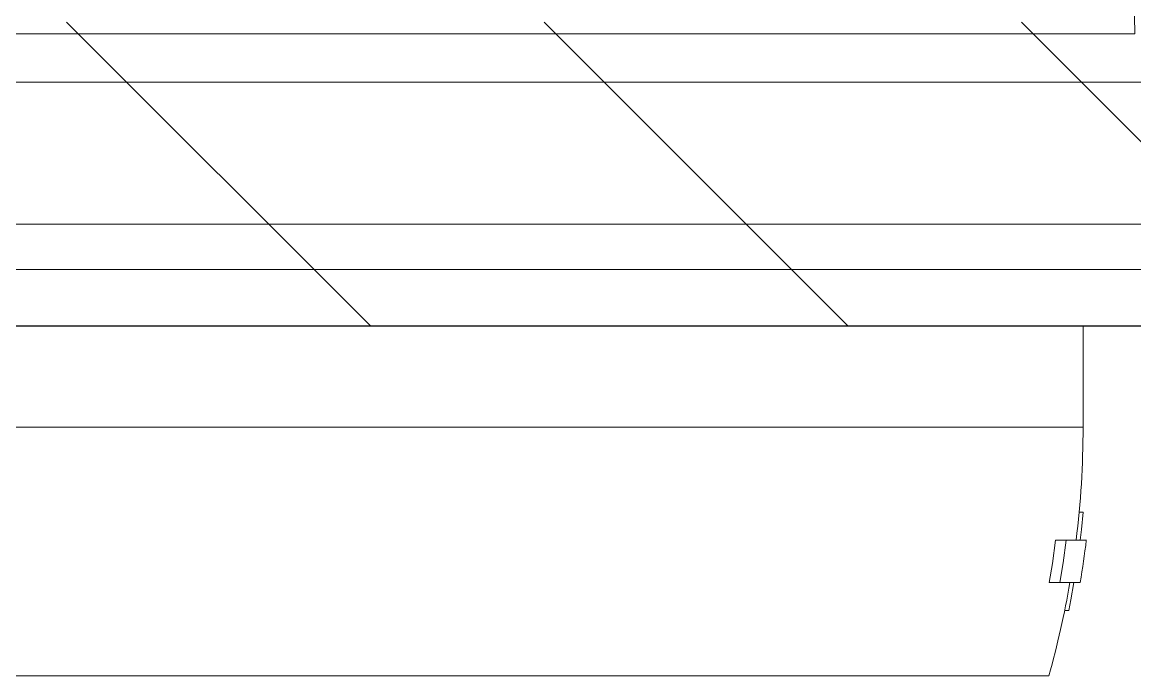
# Model space of a CAD drawing. Header units: millimetres. Extents: x 1573 to 2177, y 1587 to 1932.
# Drawn here: x 1903.74558 to 1903.79502, y 1896.48375 to 1896.5128 of the extents above; entities that cross this region are included whole.
import ezdxf

# ---------------------------------------------------------------- set-up
doc = ezdxf.new("R2010")
doc.units = ezdxf.units.MM
doc.header["$LTSCALE"] = 0.03
doc.layers.add('-HIDRO', color=8, linetype='Continuous')
doc.layers.add('TigreCad', color=2, linetype='Continuous', lineweight=13)

# ---------------------------------------------------------------- blocks, each defined once
blk = doc.blocks.new('27952097s')
at = {"layer": 'TigreCad', "linetype": 'Continuous'}
for p, q in [((18.73, 38.652), (18.508, 51.337)), ((-15.153, 38.652), (-13.919, 38.652)), ((-13.919, 38.652), (-12.533, 38.652)), ((-12.533, 38.652), (-11.009, 38.652)), ((-11.009, 38.652), (-9.365, 38.652)), ((-9.365, 38.652), (-7.618, 38.652)), ((-7.618, 38.652), (-5.788, 38.652)), ((-5.788, 38.652), (-3.894, 38.652)), ((-3.894, 38.652), (-1.958, 38.652)), ((-1.958, 38.652), (0, 38.652)), ((0, 38.652), (1.958, 38.652)), ((1.958, 38.652), (3.894, 38.652)), ((3.894, 38.652), (5.788, 38.652)), ((5.788, 38.652), (7.618, 38.652)), ((7.618, 38.652), (9.365, 38.652)), ((9.365, 38.652), (11.009, 38.652)), ((11.009, 38.652), (12.533, 38.652)), ((12.533, 38.652), (13.919, 38.652)), ((13.919, 38.652), (15.153, 38.652)), ((15.153, 38.652), (16.221, 38.652)), ((16.221, 38.652), (17.111, 38.652)), ((17.111, 38.652), (17.813, 38.652)), ((17.813, 38.652), (18.321, 38.652)), ((18.321, 38.652), (18.627, 38.652)), ((18.627, 38.652), (18.73, 38.652)), ((-13.681, 37.225), (-15.067, 37.225)), ((-12.155, 37.225), (-13.681, 37.225)), ((-10.504, 37.225), (-12.155, 37.225)), ((-8.745, 37.225), (-10.504, 37.225)), ((-6.897, 37.225), (-8.745, 37.225)), ((-4.977, 37.225), (-6.897, 37.225)), ((-3.007, 37.225), (-4.977, 37.225)), ((-1.006, 37.225), (-3.007, 37.225)), ((1.006, 37.225), (-1.006, 37.225)), ((3.007, 37.225), (1.006, 37.225)), ((4.977, 37.225), (3.007, 37.225)), ((6.897, 37.225), (4.977, 37.225)), ((8.745, 37.225), (6.897, 37.225)), ((10.504, 37.225), (8.745, 37.225)), ((12.155, 37.225), (10.504, 37.225)), ((13.681, 37.225), (12.155, 37.225)), ((15.067, 37.225), (13.681, 37.225)), ((16.298, 37.225), (15.067, 37.225)), ((17.362, 37.225), (16.298, 37.225)), ((18.248, 37.225), (17.362, 37.225)), ((18.947, 37.225), (18.248, 37.225)), ((-16.036, 33.018), (-13.749, 33.018)), ((-13.749, 33.018), (-11.373, 33.018)), ((-11.373, 33.018), (-8.923, 33.018)), ((-8.923, 33.018), (-6.415, 33.018)), ((-6.415, 33.018), (-3.866, 33.018)), ((-3.866, 33.018), (-1.291, 33.018)), ((-1.291, 33.018), (1.291, 33.018)), ((1.291, 33.018), (3.866, 33.018)), ((3.866, 33.018), (6.415, 33.018)), ((6.415, 33.018), (8.923, 33.018)), ((8.923, 33.018), (11.373, 33.018)), ((11.373, 33.018), (13.749, 33.018)), ((13.749, 33.018), (16.036, 33.018)), ((16.036, 33.018), (18.219, 33.018)), ((18.219, 33.018), (20.284, 33.018)), ((-12.617, 31.67), (-14.968, 31.67)), ((-10.189, 31.67), (-12.617, 31.67)), ((-7.697, 31.67), (-10.189, 31.67)), ((-5.158, 31.67), (-7.697, 31.67)), ((-2.587, 31.67), (-5.158, 31.67)), ((0, 31.67), (-2.587, 31.67)), ((2.587, 31.67), (0, 31.67)), ((5.158, 31.67), (2.587, 31.67)), ((7.697, 31.67), (5.158, 31.67)), ((10.189, 31.67), (7.697, 31.67)), ((12.617, 31.67), (10.189, 31.67)), ((14.968, 31.67), (12.617, 31.67)), ((17.227, 31.67), (14.968, 31.67)), ((19.38, 31.67), (17.227, 31.67)), ((-12.629, 30), (-14.982, 30)), ((-10.198, 30), (-12.629, 30)), ((-7.704, 30), (-10.198, 30)), ((-5.162, 30), (-7.704, 30)), ((-2.589, 30), (-5.162, 30)), ((0, 30), (-2.589, 30)), ((2.589, 30), (0, 30)), ((5.162, 30), (2.589, 30)), ((7.704, 30), (5.162, 30)), ((10.198, 30), (7.704, 30)), ((12.629, 30), (10.198, 30)), ((14.982, 30), (12.629, 30)), ((17.242, 30), (14.982, 30)), ((17.2, 27), (17.2, 30)), ((19.397, 30), (17.242, 30)), ((-14.564, 27), (-13.448, 27)), ((-13.448, 27), (-12.162, 27)), ((-12.162, 27), (-10.724, 27)), ((-10.724, 27), (-9.151, 27)), ((-9.151, 27), (-7.463, 27)), ((-7.463, 27), (-5.681, 27)), ((-5.681, 27), (-3.827, 27)), ((-3.827, 27), (-1.926, 27)), ((-1.926, 27), (0, 27)), ((0, 27), (1.926, 27)), ((1.926, 27), (3.827, 27)), ((3.827, 27), (5.681, 27)), ((5.681, 27), (7.463, 27)), ((7.463, 27), (9.151, 27)), ((9.151, 27), (10.724, 27)), ((10.724, 27), (12.162, 27)), ((12.162, 27), (13.448, 27)), ((13.448, 27), (14.564, 27)), ((14.564, 27), (15.497, 27)), ((15.497, 27), (16.235, 27)), ((16.235, 27), (16.769, 27)), ((16.769, 27), (17.092, 27)), ((17.092, 27), (17.2, 27)), ((17.083, 24.481), (17.204, 24.481)), ((17.204, 24.481), (17.151, 23.968)), ((17.151, 23.968), (17.114, 23.65)), ((16.289, 22.961), (16.387, 23.65)), ((16.387, 23.65), (16.7, 23.65)), ((16.7, 23.65), (16.606, 22.975)), ((17.146, 23.65), (16.7, 23.65)), ((17.296, 23.65), (17.146, 23.65)), ((16.196, 22.4), (16.289, 22.961)), ((16.606, 22.975), (16.511, 22.4)), ((16.196, 22.4), (16.511, 22.4)), ((16.511, 22.4), (16.962, 22.4)), ((16.93, 22.4), (16.835, 21.878)), ((16.962, 22.4), (17.113, 22.4)), ((16.835, 21.878), (16.774, 21.569)), ((16.654, 21.569), (16.774, 21.569)), ((-14.583, 19.633), (-13.705, 19.633)), ((-13.705, 19.633), (-12.655, 19.633)), ((-12.655, 19.633), (-11.445, 19.633)), ((-11.445, 19.633), (-10.092, 19.633)), ((-10.092, 19.633), (-8.611, 19.633)), ((-8.611, 19.633), (-7.023, 19.633)), ((-7.023, 19.633), (-5.346, 19.633)), ((-5.346, 19.633), (-3.602, 19.633)), ((-3.602, 19.633), (-1.812, 19.633)), ((-1.812, 19.633), (0, 19.633)), ((0, 19.633), (1.812, 19.633)), ((1.812, 19.633), (3.602, 19.633)), ((3.602, 19.633), (5.346, 19.633)), ((5.346, 19.633), (7.023, 19.633)), ((7.023, 19.633), (8.611, 19.633)), ((8.611, 19.633), (10.092, 19.633)), ((10.092, 19.633), (11.445, 19.633)), ((11.445, 19.633), (12.655, 19.633)), ((12.655, 19.633), (13.705, 19.633)), ((13.705, 19.633), (14.583, 19.633)), ((14.583, 19.633), (15.278, 19.633)), ((15.278, 19.633), (15.78, 19.633)), ((15.78, 19.633), (16.084, 19.633)), ((16.084, 19.633), (16.186, 19.633))]:
    blk.add_line(p, q, dxfattribs=at)
for radius, start, end in [(27.267, 352.9428, 0), (27.567, 350.3942, 353.02), (27.267, 344.325, 350.2875)]:
    blk.add_arc((-10.067, 27), radius, start, end, dxfattribs=at)

msp = doc.modelspace()

# ---------------------------------------------------------------- linework, layer by layer
at = {"layer": '-HIDRO'}
for p, q in [((1903.761055, 1896.499297), (1903.747555, 1896.512797)), ((1903.782269, 1896.499297), (1903.768769, 1896.512797)), ((1903.803482, 1896.499297), (1903.789982, 1896.512797)), ((1902.945389, 1896.499297), (1906.510889, 1896.499297)), ((1903.020389, 1896.499297), (1904.595389, 1896.499297))]:
    msp.add_line(p, q, dxfattribs=at)

# ---------------------------------------------------------------- block references
at = {"layer": 'TigreCad', "xscale": 0.00149994, "yscale": 0.00149994, "zscale": 0.00149994}
msp.add_blockref('27952097s', (1903.766925, 1896.454299), dxfattribs=at)

doc.saveas('drawing.dxf')
